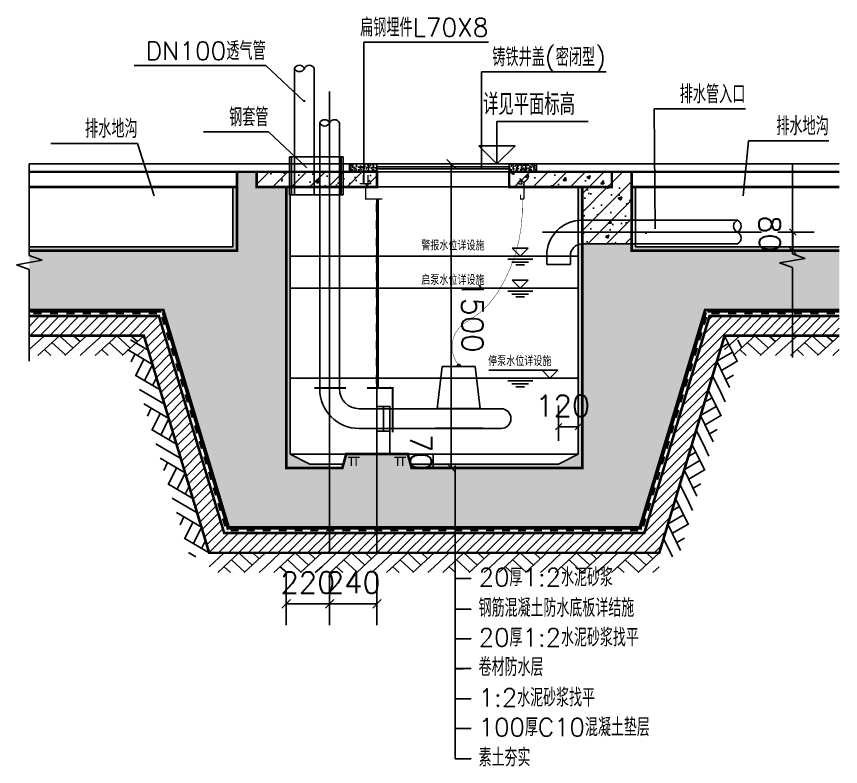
# Model space of a CAD drawing. Header units: inches. Extents: x 0 to 508000, y 0 to 738838.
# Drawn here: x 379234 to 392792, y 209937 to 222272 of the extents above; entities that cross this region are included whole.
import ezdxf
from ezdxf.enums import TextEntityAlignment as Align
from ezdxf.lldxf.tags import DXFTag

# ---------------------------------------------------------------- set-up
doc = ezdxf.new("R2010")
doc.units = ezdxf.units.IN
doc.header["$LTSCALE"] = 1000
doc.header["$MEASUREMENT"] = 0
doc.layers.get('0').update_dxf_attribs({"true_color": 0xffffff})
for name, color, linetype, true_color in [('DIM_ELEV', 3, 'Continuous', 0x00ff00), ('DIM_LEAD', 3, 'Continuous', 0x00ff00), ('DIM_SYMB', 3, 'Continuous', 0x00ff00), ('PUB_DIM', 3, 'Continuous', 0x00ff00), ('PUB_TEXT', 7, 'Continuous', 0xffffff), ('SPACE', 7, 'Continuous', 0xffffff), ('剪填充', 7, 'Continuous', 0x00cccc), ('加粗', 7, 'Continuous', 0xffdf7f)]:
    doc.layers.add(name, color=color, linetype=linetype, true_color=true_color)
doc.styles.add('TXTSTY_ANONYMOUS', font='txt.shx', dxfattribs={"height": 0.2, "bigfont": 'gbcbig.shx'})
tags = doc.linetypes.add('DASH', pattern=[0.35, 0.25, -0.1]).pattern_tags.tags
tags[6:7] = [DXFTag(74, 4), DXFTag(75, 0), DXFTag(340, '0'), DXFTag(46, 0.0), DXFTag(50, 0.0), DXFTag(44, 0.0), DXFTag(45, 0.0)]
tags[4:5] = [DXFTag(74, 4), DXFTag(75, 0), DXFTag(340, '0'), DXFTag(46, 0.0), DXFTag(50, 0.0), DXFTag(44, 0.0), DXFTag(45, 0.0)]
tags = doc.linetypes.add('DOTE', pattern=[2.4200000000000004, 2, -0.2, 0.02, -0.2]).pattern_tags.tags
tags[10:11] = [DXFTag(74, 4), DXFTag(75, 0), DXFTag(340, '0'), DXFTag(46, 0.0), DXFTag(50, 0.0), DXFTag(44, 0.0), DXFTag(45, 0.0)]
tags[8:9] = [DXFTag(74, 4), DXFTag(75, 0), DXFTag(340, '0'), DXFTag(46, 0.0), DXFTag(50, 0.0), DXFTag(44, 0.0), DXFTag(45, 0.0)]
tags[6:7] = [DXFTag(74, 4), DXFTag(75, 0), DXFTag(340, '0'), DXFTag(46, 0.0), DXFTag(50, 0.0), DXFTag(44, 0.0), DXFTag(45, 0.0)]
tags[4:5] = [DXFTag(74, 4), DXFTag(75, 0), DXFTag(340, '0'), DXFTag(46, 0.0), DXFTag(50, 0.0), DXFTag(44, 0.0), DXFTag(45, 0.0)]
pattern_1 = [(37.49999999999998, (2670490.27289283, 2043366.527149389), (-1.636199300700355, 50.04762086102036), [0, -39.48071688347096, 0, -44.15606493546093, 0, -42.20800324713178]), (7.499999999999998, (2670490.27289283, 2043366.527149389), (45.96845595239288, 73.30286171390588), [0, -21.2988077923988, 0, -35.58459350681265, 0, -13.63643181830411]), (327.5, (2670458.32468116, 2043366.527149389), (80.8872060386684, 0.1469891385008555), [0, -12.9870779221944, 0, -46.75348051989985, 0, -61.03926623431368]), (317.5, (2670458.32468116, 2043366.527149389), (78.08160091512408, 22.79688190441416), [0, -6.493538961097198, 0, -30.64950389637877, 0, -35.06511038992488])]
pattern_2 = [(49.99999999999999, (2670490.27289283, 2043366.527149389), (93.15113881923367, -8.149668668030234), [9.740308441645796, -107.1433928581038]), (355, (2670490.27289283, 2043366.527149389), (-18.01974381440422, 97.68777852823717), [7.792246753316639, -85.71471428648303]), (100.4514, (2670498.035487411, 2043365.848010967), (75.13146419040501, 89.53805055387625), [8.277988143054701, -91.05787243075896]), (46.1842, (2670490.27289283, 2043392.501305292), (138.603426602657, -21.49608336695768), [14.6104626624687, -160.7150892871556]), (96.63559999999998, (2670501.823177216, 2043390.709957669), (121.3853738793005, 126.5094469478614), [12.41698260419441, -136.5867868278474]), (351.1842, (2670490.27289283, 2043392.501305292), (121.385275123602, 126.5095417567618), [11.68837012997496, -128.5720714297246]), (21, (2670503.259970781, 2043386.007766316), (77.52078398169814, -52.28842906018221), [9.740308441645745, -107.1433928581033]), (326.0000000000001, (2670503.259970781, 2043386.007766316), (31.59955175330176, 94.17580140306255), [7.792246753316636, -85.714714286483]), (71.4514, (2670509.720033285, 2043381.650393078), (109.1203674937881, 41.88728693056215), [8.27798814305476, -91.05787243075947]), (37.49999999999998, (2670490.27289283, 2043366.527149389), (1.579209885282638, 43.23318419526834), [0, -84.67574805270743, 0, -87.01342207870245, 0, -86.03939123453786]), (7.499999999999998, (2670490.27289283, 2043366.527149389), (34.16504581716821, 51.22255635642297), [0, -49.61063766278259, 0, -82.72768636437829, 0, -32.79237175354084]), (327.5, (2670461.311709044, 2043366.527149389), (69.32793575186722, -2.929218767394903), [0, -32.467694805486, 0, -101.2992077931163, 0, -134.416256494712]), (317.5, (2670448.324631092, 2043366.527149389), (75.73884224395628, 13.00071205949702), [0, -42.20800324713178, 0, -67.27306363696697, 0, -95.4550227281288])]
pattern_3 = [(45, (2670490.27289283, 2043366.527149389), (-153.0541811096959, 153.0541811096959), []), (49.99999999999999, (2670490.27289283, 2043366.527149389), (621.0075921282245, -54.3311244535349), [64.93538961097198, -714.2892857206917]), (355, (2670490.27289283, 2043366.527149389), (-120.1316254293615, 651.2518568549145), [51.9483116887776, -571.4314285765536]), (100.4514, (2670542.023523805, 2043361.99955971), (500.8764279360333, 596.9203370258415), [55.1865876203648, -607.0524828717257]), (46.1842, (2670490.27289283, 2043539.688188384), (924.0228440177137, -143.3072224463845), [97.40308441645797, -1071.433928581038]), (96.63559999999998, (2670567.274788615, 2043527.745871494), (809.2358258620033, 843.3963129857424), [82.77988402796262, -910.5785788523178]), (351.1842, (2670490.27289283, 2043539.688188384), (809.23516749068, 843.3969450450784), [77.92246753316641, -857.1471428648306]), (21, (2670576.853412268, 2043496.397928665), (516.8052265446543, -348.5895270678814), [64.93538961097155, -714.2892857206883]), (326.0000000000001, (2670576.853412268, 2043496.397928665), (210.6636783553451, 627.838676020417), [51.94831168877759, -571.4314285765533]), (71.4514, (2670619.920495984, 2043467.348773906), (727.4691166252542, 279.248579537081), [55.18658762036507, -607.0524828717299]), (37.49999999999998, (2670490.27289283, 2043366.527149389), (10.52806590188425, 288.2212279684555), [0, -564.5049870180495, 0, -580.0894805246829, 0, -573.5959415635857]), (7.499999999999998, (2670490.27289283, 2043366.527149389), (227.7669721144547, 341.4837090428198), [0, -330.7375844185505, 0, -551.5179090958552, 0, -218.6158116902723]), (327.5, (2670297.198334333, 2043366.527149389), (462.1862383457814, -19.52812511596602), [0, -216.45129870324, 0, -675.3280519541088, 0, -896.1083766314136]), (317.5, (2670210.617814896, 2043366.527149389), (504.9256149597085, 86.67141372998016), [0, -281.3866883142119, 0, -448.4870909131131, 0, -636.3668181875254])]

# ---------------------------------------------------------------- blocks, each defined once
blk = doc.blocks.new('DAnoyomous19468')
at = {"layer": 'PUB_DIM', "color": 1, "lineweight": -3, "true_color": 0xff0000}
for p, q in [((2999632.704661552, 2021080.307204536), (2999491.283305315, 2021221.728560773)), ((3000085.568235991, 2021151.017882655), (2999211.993983434, 2021151.017882655)), ((2999561.993983434, 2021151.017882655), (2999561.993983434, 2016150.992882611)), ((2999632.704661552, 2016080.282204493), (2999491.283305315, 2016221.70356073)), ((3000085.568235991, 2016150.992882611), (2999211.993983434, 2016150.992882611))]:
    blk.add_line(p, q, dxfattribs=at)
at = {"layer": 'PUB_DIM', "color": 7, "true_color": 0xffffff, "style": 'TXTSTY_ANONYMOUS'}
blk.add_text('1500', height=350, rotation=270.0000006832453, dxfattribs=at).set_placement((2999911.993983434, 2018651.005382633), align=Align.MIDDLE_CENTER)
blk = doc.blocks.new('DAnoyomous19474')
at = {"layer": 'DIM_SYMB', "color": 1, "lineweight": -3, "true_color": 0xff0000}
for p, q in [((2992619.543488857, 2021151.017882655), (2992619.543488857, 2019643.474476466)), ((2992829.543488857, 2019567.474476466), (2992409.543488857, 2019493.474476466)), ((2992619.543488857, 2019643.474476466), (2992829.543488857, 2019567.474476466)), ((2992409.543488857, 2019493.474476466), (2992619.543488857, 2019417.474476466)), ((2992619.543488857, 2019417.474476466), (2992619.543488857, 2017909.931070278))]:
    blk.add_line(p, q, dxfattribs=at)
blk = doc.blocks.new('DAnoyomous19480')
at = {"layer": 'DIM_SYMB', "color": 1, "lineweight": -3, "true_color": 0xff0000}
for p, q in [((3005175.064856646, 2021151.017882655), (3005175.064856646, 2019672.76770247)), ((3005385.064856646, 2019596.76770247), (3004965.064856646, 2019522.76770247)), ((3005175.064856646, 2019672.76770247), (3005385.064856646, 2019596.76770247)), ((3004965.064856646, 2019522.76770247), (3005175.064856646, 2019446.76770247)), ((3005175.064856646, 2019446.76770247), (3005175.064856646, 2017968.517522285))]:
    blk.add_line(p, q, dxfattribs=at)
blk = doc.blocks.new('DAnoyomous19487')
at = {"layer": 'PUB_DIM', "color": 1, "lineweight": -3, "true_color": 0xff0000}
for p, q in [((2999254.874456588, 2016388.257209131), (2999274.855382386, 2016368.276283334)), ((2999264.864919487, 2016378.266746233), (2999264.864919487, 2016150.992882594)), ((2999501.835734484, 2016378.266746233), (2999614.864919487, 2016378.266746233)), ((2999254.874456588, 2016160.983345493), (2999274.855382386, 2016141.002419695)), ((2999501.835734484, 2016150.992882594), (2999614.864919487, 2016150.992882594))]:
    blk.add_line(p, q, dxfattribs=at)
at = {"layer": 'PUB_DIM', "color": 7, "true_color": 0xffffff, "style": 'TXTSTY_ANONYMOUS'}
blk.add_text('70', height=350, rotation=270.0000006832453, dxfattribs=at).set_placement((2999063.663971302, 2016408.906591961), align=Align.MIDDLE_CENTER)
blk = doc.blocks.new('DAnoyomous19498')
at = {"layer": 'PUB_DIM', "color": 1, "lineweight": -3, "true_color": 0xff0000}
for p, q in [((2996847.469838974, 2014404.88200588), (2996847.469838974, 2013565.309339082)), ((2997561.759124695, 2014404.88200588), (2997561.759124695, 2013565.309339082)), ((2998340.983800027, 2014404.88200588), (2998340.983800027, 2013565.309339082)), ((2996918.180517093, 2013986.020017201), (2996776.759160855, 2013844.598660963)), ((2996847.469838974, 2013915.309339082), (2997561.759124695, 2013915.309339082)), ((2997632.469802814, 2013986.020017201), (2997491.048446576, 2013844.598660963)), ((2997561.759124695, 2013915.309339082), (2998340.983800027, 2013915.309339082)), ((2998411.694478145, 2013986.020017201), (2998270.273121908, 2013844.598660963))]:
    blk.add_line(p, q, dxfattribs=at)
at = {"layer": 'PUB_DIM', "color": 7, "true_color": 0xffffff, "style": 'TXTSTY_ANONYMOUS'}
for s, p in [('220', (2997204.614481835, 2014265.309339082)), ('240', (2997951.371462361, 2014265.309339082))]:
    blk.add_text(s, height=350, dxfattribs=at).set_placement(p, align=Align.MIDDLE_CENTER)
blk = doc.blocks.new('DAnoyomous19506')
at = {"layer": 'PUB_DIM', "color": 1, "lineweight": -3, "true_color": 0xff0000}
for p, q in [((3001328.011722204, 2016595.928272197), (3001328.011722204, 2017178.994641015)), ((3001652.688670259, 2016595.928272197), (3001652.688670259, 2017178.994641015)), ((3001276.475449295, 2016777.458368106), (3001379.547995113, 2016880.530913925)), ((3001601.15239735, 2016777.458368106), (3001704.224943168, 2016880.530913925)), ((3001328.011722204, 2016828.994641015), (3001652.688670259, 2016828.994641015))]:
    blk.add_line(p, q, dxfattribs=at)
at = {"layer": 'PUB_DIM', "color": 7, "true_color": 0xffffff, "style": 'TXTSTY_ANONYMOUS'}
blk.add_text('120', height=350, dxfattribs=at).set_placement((3001397.730918285, 2017173.994641016), align=Align.MIDDLE_CENTER)
blk = doc.blocks.new('DAnoyomous19510')
at = {"layer": 'DIM_LEAD', "color": 0, "lineweight": -3}
for p in [(2994347.566200287, 2022770.430751393), (2997140.880165455, 2022178.069430182)]:
    blk.add_line(p, (2996509.325389025, 2022770.430751393), dxfattribs=at)
at = {"layer": 'DIM_LEAD', "color": 7, "true_color": 0xffffff, "style": 'TXTSTY_ANONYMOUS'}
blk.add_text('DN100透气管', height=300, dxfattribs=at).set_placement((2996509.325389025, 2022860.430751393), align=Align.RIGHT)
blk = doc.blocks.new('DAnoyomous19514')
at = {"layer": 'DIM_LEAD', "color": 0, "lineweight": -3}
for p in [(2995486.378453287, 2021679.197387288), (2997187.346433279, 2021086.836066077)]:
    blk.add_line(p, (2996555.791656849, 2021679.197387288), dxfattribs=at)
at = {"layer": 'DIM_LEAD', "color": 7, "true_color": 0xffffff, "style": 'TXTSTY_ANONYMOUS'}
blk.add_text('钢套管', height=300, dxfattribs=at).set_placement((2996555.791656849, 2021769.197387288), align=Align.RIGHT)
blk = doc.blocks.new('DAnoyomous19518')
at = {"layer": 'DIM_LEAD', "color": 0, "lineweight": -3}
for p in [(2992974.602826488, 2021489.098694632), (2994675.570806381, 2020628.250897715)]:
    blk.add_line(p, (2994401.929966805, 2021489.098694632), dxfattribs=at)
at = {"layer": 'DIM_LEAD', "color": 7, "true_color": 0xffffff, "style": 'TXTSTY_ANONYMOUS'}
blk.add_text('排水地沟', height=300, dxfattribs=at).set_placement((2994401.929966805, 2021579.098694632), align=Align.RIGHT)
blk = doc.blocks.new('DAnoyomous19522')
at = {"layer": 'DIM_LEAD', "color": 0, "lineweight": -3}
for p in [(3000174.771873712, 2023155.814976761), (2998124.023893473, 2020837.321313689)]:
    blk.add_line(p, (2998124.023893473, 2023155.814976761), dxfattribs=at)
at = {"layer": 'DIM_LEAD', "color": 7, "true_color": 0xffffff, "style": 'TXTSTY_ANONYMOUS'}
blk.add_text('扁钢埋件L70X8', height=300, dxfattribs=at).set_placement((3000174.771873712, 2023245.814976761), align=Align.RIGHT)
blk = doc.blocks.new('DAnoyomous19526')
at = {"layer": 'DIM_LEAD', "color": 0, "lineweight": -3}
for p in [(3002109.729739427, 2022667.228885481), (3000058.981759188, 2021069.003349731)]:
    blk.add_line(p, (3000058.981759188, 2022667.228885481), dxfattribs=at)
at = {"layer": 'DIM_LEAD', "color": 7, "true_color": 0xffffff, "style": 'TXTSTY_ANONYMOUS'}
blk.add_text('铸铁井盖(密闭型)', height=300, dxfattribs=at).set_placement((3002109.729739427, 2022757.228885481), align=Align.RIGHT)
blk = doc.blocks.new('DAnoyomous19530')
at = {"layer": 'DIM_LEAD', "color": 0, "lineweight": -3}
for p in [(3004402.018504771, 2022057.778529713), (3002915.155469057, 2020084.663857529)]:
    blk.add_line(p, (3002900.910704968, 2022057.778529713), dxfattribs=at)
at = {"layer": 'DIM_LEAD', "color": 7, "true_color": 0xffffff, "style": 'TXTSTY_ANONYMOUS'}
blk.add_text('排水管入口', height=300, dxfattribs=at).set_placement((3004402.018504771, 2022147.778529713), align=Align.RIGHT)
blk = doc.blocks.new('DAnoyomous19534')
at = {"layer": 'DIM_LEAD', "color": 0, "lineweight": -3}
for p in [(3004364.600366709, 2020625.525468538), (3005774.45184512, 2021532.753099749)]:
    blk.add_line(p, (3004455.640224573, 2021532.753099749), dxfattribs=at)
at = {"layer": 'DIM_LEAD', "color": 7, "true_color": 0xffffff, "style": 'TXTSTY_ANONYMOUS'}
blk.add_text('排水地沟', height=300, dxfattribs=at).set_placement((3005774.45184512, 2021622.753099749), align=Align.RIGHT)
blk = doc.blocks.new('DAnoyomous19541')
at = {"layer": 'PUB_DIM', "color": 0, "lineweight": -3}
for p, q in [((3004934.854898569, 2020030.974589298), (3005533.358515557, 2020030.974589298)), ((3005130.45776979, 2020083.875335065), (3005236.259261324, 2019978.073843531)), ((3005183.358515557, 2020030.974589298), (3005183.358515557, 2019722.439311127)), ((3004934.854898569, 2019722.439311127), (3005533.358515557, 2019722.439311127)), ((3005130.45776979, 2019775.340056894), (3005236.259261324, 2019669.53856536))]:
    blk.add_line(p, q, dxfattribs=at)
at = {"layer": 'PUB_DIM', "color": 7, "true_color": 0xffffff, "style": 'TXTSTY_ANONYMOUS'}
blk.add_text('80', height=350, rotation=270.0000006832453, dxfattribs=at).set_placement((3004805.515320179, 2020005.340131352), align=Align.MIDDLE_CENTER)
blk = doc.blocks.new('DAnoyomous19558')
at = {"layer": 'PUB_TEXT', "color": 1, "true_color": 0xff0000, "style": 'TXTSTY_ANONYMOUS'}
blk.add_text('详见平面标高', height=350, dxfattribs=at).set_placement((3000086.271727932, 2022306.017882655), align=Align.TOP_LEFT)
blk = doc.blocks.new('$LinePat$素土夯实')
at = {"color": 0, "lineweight": -3}
for p, q in [((0, -210.0000000002183), (210.0000000002183, 0)), ((120.0000000004366, -300), (420.0000000004366, 0)), ((420.0000000004366, 0), (607.5000000004366, -187.5)), ((495.0000000004366, -300), (795.0000000008258, 0)), ((615.0000000006003, 0), (705.0000000005821, -89.9999999999818)), ((314.9999999997817, -105.0000000001091), (502.4999999997817, -292.5000000001091)), ((210.0000000002183, -209.9999999999454), (300, -300)), ((705.0000000010441, -300), (795.0000000008258, -210.0000000002183))]:
    blk.add_line(p, q, dxfattribs=at)
blk = doc.blocks.new('$LinePat$防水层2')
blk.add_hatch(color=0).paths.add_polyline_path([(150, 0), (150, -100), (450, -100), (450, 0)], flags=0)
at = {"color": 0, "lineweight": -3}
blk.add_line((0, 0), (600, 0), dxfattribs=at)
at = {"color": 0, "lineweight": 100, "const_width": 1}
blk.add_lwpolyline([(150, 0), (150, -100), (450, -100), (450, 0)], close=True, dxfattribs=at)
blk = doc.blocks.new('nhjhgj')
at = {"layer": '剪填充'}
h = blk.add_hatch(dxfattribs=at)
h.set_pattern_fill('混凝土', color=256, scale=329.87234, angle=317.5, style=0)
h.set_pattern_definition(pattern_2)
h.paths.add_polyline_path([(2998340.983800051, 2021021.147103379), (2998340.983800051, 2021151.017882655), (2997890.569656488, 2021151.017882655), (2997890.569656488, 2021021.147103379)], flags=0)
h = blk.add_hatch(dxfattribs=at)
h.set_pattern_fill('混凝土', color=256, scale=329.87234, angle=317.5, style=0)
h.set_pattern_definition(pattern_2)
h.paths.add_polyline_path([(3000965.890334246, 2021021.147103379), (3000965.890334246, 2021151.017882655), (3000515.476190683, 2021151.017882655), (3000515.476190683, 2021021.147103379)], flags=0)
h = blk.add_hatch(dxfattribs=at)
h.set_pattern_fill('钢筋混凝土', color=256, scale=2199.1447, angle=317.5, style=0)
h.set_pattern_definition(pattern_3)
h.paths.add_polyline_path([(2996847.469838974, 2020772.922504017), (2996360.254121658, 2020772.922504017), (2996360.254121658, 2021021.147103379), (2996035.777468798, 2021021.147103379), (2996035.777468798, 2019722.439311216), (2992619.543488857, 2019722.439311216), (2992619.543488857, 2018748.408467004), (2994826.167917606, 2018748.408467004), (2995901.256870625, 2015176.962038348), (2997561.759124634, 2015176.962038348), (2997561.759124634, 2016150.992882559), (2996847.469838974, 2016150.992882559)], flags=0)
h.paths.add_polyline_path([(2998340.983800051, 2016378.266746233), (2997834.017045376, 2016378.266746233), (2997771.30352318, 2016150.992882559), (2997561.759124634, 2016150.992882559), (2997561.759124634, 2015176.962038348), (2998340.983800051, 2015176.962038348)], flags=0)
h.paths.add_polyline_path([(3003738.9259814, 2018748.408467004), (3005945.55040991, 2018748.408467004), (3005945.55040991, 2019722.439311216), (3002529.31642997, 2019722.439311216), (3002529.31642997, 2019836.168420503), (3001717.624059794, 2019836.168420503), (3001717.624059794, 2016150.992882559), (2998910.664076922, 2016150.992882559), (2998847.950554726, 2016378.266746233), (2998340.983800051, 2016378.266746233), (2998340.983800051, 2015176.962038348), (3002663.837028143, 2015176.962038348)], flags=0)
h = blk.add_hatch(dxfattribs=at)
h.set_pattern_fill('钢筋混凝土', color=256, scale=2199.1447, angle=317.5, style=0)
h.set_pattern_definition(pattern_3)
h.paths.add_polyline_path([(2996360.254121658, 2021021.147103379), (2996360.254121658, 2020772.922504017), (2998340.983800051, 2020772.922504017), (2998340.983800051, 2021021.147103379)], flags=0)
h = blk.add_hatch(dxfattribs=at)
h.set_pattern_fill('钢筋混凝土', color=256, scale=2199.1447, angle=317.5, style=0)
h.set_pattern_definition(pattern_3)
h.paths.add_polyline_path([(3000515.476190683, 2021021.147103379), (3000515.476190683, 2020772.922504017), (3002204.839777109, 2020772.922504017), (3002204.839777109, 2021021.147103379)], flags=0)
h = blk.add_hatch(dxfattribs=at)
h.set_pattern_fill('钢筋混凝土', color=256, scale=2199.1447, angle=317.5, style=0)
h.set_pattern_definition(pattern_3)
h.paths.add_polyline_path([(3002529.31642997, 2019836.168420503), (3002529.31642997, 2020225.780758212), (3001717.624059794, 2020225.780758212), (3001717.624059794, 2019836.168420503)], flags=0)
h.paths.add_polyline_path([(3002529.31642997, 2020225.780758212), (3002529.31642997, 2021021.147103379), (3002204.839777109, 2021021.147103379), (3002204.839777109, 2020772.922504017), (3001717.624059794, 2020772.922504017), (3001717.624059794, 2020225.780758212)], flags=0)
h = blk.add_hatch(dxfattribs=at)
h.set_pattern_fill('砂灰土', color=256, scale=329.87234, angle=317.5, style=0)
h.set_pattern_definition(pattern_1)
h.paths.add_polyline_path([(2992619.543488857, 2019787.374700735), (2992619.543488857, 2019722.439311216), (2996035.777468798, 2019722.439311216), (2996035.777468798, 2020772.922504017), (2995970.842079279, 2020772.922504017), (2995970.842079279, 2019787.374700735)], flags=0)
h = blk.add_hatch(dxfattribs=at)
h.set_pattern_fill('砂灰土', color=256, scale=329.87234, angle=317.5, style=0)
h.set_pattern_definition(pattern_1)
h.paths.add_polyline_path([(2996912.405228731, 2020643.425988863), (2996902.456784603, 2020643.425988863), (2996902.456784603, 2020772.922504017), (2996847.469838974, 2020772.922504017), (2996847.469838974, 2016150.992882559), (2997561.759124634, 2016150.992882559), (2997561.759124634, 2016215.928272197), (2997237.082176802, 2016215.928272197), (2996912.405228731, 2016378.266746233)], flags=0)
h = blk.add_hatch(dxfattribs=at)
h.set_pattern_fill('砂灰土', color=256, scale=329.87234, angle=317.5, style=0)
h.set_pattern_definition(pattern_1)
edge = h.paths.add_edge_path(flags=0)
edge.add_arc((3001717.624059973, 2019641.36225192), 194.8061685827561, 90.00000005286611, 109.4712206878072)
edge.add_line((3001652.688670275, 2019825.027268956), (3001652.688670275, 2016378.266746233))
edge.add_line((3001652.688670275, 2016378.266746233), (3001328.011722204, 2016215.928272197))
edge.add_line((3001328.011722204, 2016215.928272197), (2998892.745927689, 2016215.928272197))
edge.add_line((2998892.745927689, 2016215.928272197), (2998910.664076922, 2016150.992882559))
edge.add_line((2998910.664076922, 2016150.992882559), (3001717.624059794, 2016150.992882559))
edge.add_line((3001717.624059794, 2016150.992882559), (3001717.624059794, 2019836.168420503))
edge = h.paths.add_edge_path(flags=0)
edge.add_line((3001717.624059794, 2020772.922504017), (3001652.688670275, 2020772.922504017))
edge.add_line((3001652.688670275, 2020772.922504017), (3001652.688670275, 2020222.162032912))
edge.add_arc((3001717.624060405, 2019641.362252555), 584.4185056569861, 90.00000005998811, 96.37937026893229, ccw=False)
edge.add_line((3001717.624059794, 2020225.780758212), (3001717.624059794, 2020772.922504017))
h = blk.add_hatch(dxfattribs=at)
h.set_pattern_fill('砂灰土', color=256, scale=329.87234, angle=317.5, style=0)
h.set_pattern_definition(pattern_1)
h.paths.add_polyline_path([(3002594.251819489, 2020772.922504017), (3002529.31642997, 2020772.922504017), (3002529.31642997, 2020225.780758212), (3002594.251819489, 2020225.780758212)], flags=0)
h.paths.add_polyline_path([(3002594.251819489, 2019836.168420503), (3002529.31642997, 2019836.168420503), (3002529.31642997, 2019722.439311216), (3005945.55040991, 2019722.439311216), (3005945.55040991, 2019787.374700735), (3002594.251819489, 2019787.374700735)], flags=0)
h = blk.add_hatch(dxfattribs=at)
h.set_pattern_fill('普通砖', color=256, scale=2199.1447, angle=45, style=0)
h.set_pattern_definition([(45, (2670490.27289283, 2043449.211545537), (-81.42482435035822, 81.42482435035822), [])])
h.paths.add_polyline_path([(2994504.781640169, 2018326.328434536), (2995579.870593426, 2014754.88200588), (2997561.759124634, 2014754.88200588), (2997561.759124634, 2015079.55895395), (2995827.090806601, 2015079.55895395), (2994752.001853582, 2018651.005382607), (2992619.543488857, 2018651.005382607), (2992619.543488857, 2018326.328434536)], flags=0)
h.paths.add_polyline_path([(2997561.759124634, 2015079.55895395), (2997561.759124634, 2014754.88200588), (2998340.983800051, 2014754.88200588), (2998340.983800051, 2015079.55895395)], flags=0)
h.paths.add_polyline_path([(3002985.22330558, 2014754.88200588), (3004060.312258598, 2018326.328434536), (3005945.55040991, 2018326.328434536), (3005945.55040991, 2018651.005382607), (3003813.092045424, 2018651.005382607), (3002738.003092167, 2015079.55895395), (2998340.983800051, 2015079.55895395), (2998340.983800051, 2014754.88200588)], flags=0)
at = {"layer": 'DIM_ELEV', "color": 1, "lineweight": -3, "true_color": 0xff0000}
for p, q in [((3000314.144068358, 2021151.017882655), (3000314.144068358, 2021851.017882655)), ((3000314.144068358, 2021851.017882655), (3001814.144068358, 2021851.017882655)), ((3000314.144068358, 2021151.017882655), (3000014.144068358, 2021451.017882655)), ((3000014.144068358, 2021451.017882655), (3000614.144068358, 2021451.017882655)), ((3000314.144068358, 2021151.017882655), (3000614.144068358, 2021451.017882655))]:
    blk.add_line(p, q, dxfattribs=at)
at = {"layer": 'DIM_ELEV', "lineweight": -3}
for p, q in [((3000696.977909205, 2019635.636671016), (3000567.107129929, 2019765.507450292)), ((3000567.107129929, 2019765.507450292), (3000826.84868848, 2019765.507450292)), ((3000696.977909205, 2019635.636671016), (3000826.84868848, 2019765.507450292)), ((3000696.977909205, 2019108.484538863), (3000567.107129929, 2019238.355318019)), ((3000567.107129929, 2019238.355318019), (3000826.84868848, 2019238.355318019)), ((3000696.977909205, 2019108.484538863), (3000826.84868848, 2019238.355318019)), ((3000179.073141214, 2017760.261220882), (3001316.316933271, 2017760.261220882)), ((3001186.446153996, 2017630.390441725), (3001056.575374958, 2017760.261220882)), ((3001186.446153996, 2017630.390441725), (3001316.316933271, 2017760.261220882))]:
    blk.add_line(p, q, dxfattribs=at)
at = {"layer": 'DIM_LEAD', "lineweight": -3}
blk.add_line((2999628.528567669, 2011368.304342458), (2999628.528567669, 2016189.799643824), dxfattribs=at)
at = {"layer": 'PUB_DIM', "lineweight": -3}
for p, q in [((2999628.528567669, 2014331.466997216), (2999888.817190048, 2014331.466997216)), ((2999628.528567669, 2013828.787669966), (2999888.817190048, 2013828.787669966)), ((2999628.528567669, 2013341.982246349), (2999888.817190048, 2013341.982246349)), ((2999628.528567669, 2012855.177045295), (2999888.817190048, 2012855.177045295)), ((2999628.528567669, 2012849.885669897), (2999758.672878859, 2012849.885669897)), ((2999628.528567669, 2012352.497717927), (2999888.817190048, 2012352.497717927)), ((2999628.528567669, 2011865.692294428), (2999888.817190048, 2011865.692294428)), ((2999628.528567669, 2011368.304342458), (2999888.817190048, 2011368.304342458))]:
    blk.add_line(p, q, dxfattribs=at)
at = {"layer": 'PUB_DIM', "lineweight": -3, "const_width": 17.31610298156738}
for points in [[(2997152.995741961, 2022179.840454886, 1), (2997139.109140751, 2022190.185006926, 1)], [(2998120.182960865, 2020820.903809378, 1), (2998127.86482608, 2020836.422714064, 1)], [(3002761.404363749, 2020006.86735029, 1), (3002770.56217992, 2020021.563671539, 1)], [(2998347.000899193, 2018885.887441943, 1), (2998334.966701147, 2018898.338366816, 1)], [(2998565.648338196, 2017464.328184674, 1), (2998553.61414015, 2017476.779109547, 1)]]:
    blk.add_lwpolyline(points, format="xyb", close=True, dxfattribs=at)
at = {"layer": '剪填充', "lineweight": -3}
for p, q in [((2996983.18533313, 2022721.552767584), (2996983.18533313, 2020643.425988863)), ((2997307.8622812, 2022721.552767584), (2997307.8622812, 2020643.425988863)), ((2997399.420650837, 2021825.779569099), (2997399.420650837, 2017449.700674841)), ((2997724.097598669, 2021825.779569099), (2997724.097598669, 2017449.700674841)), ((2996902.456784603, 2021269.26428921), (2997784.863508579, 2021269.26428921)), ((2992619.543488857, 2021151.017882655), (2998340.983800051, 2021151.017882655)), ((2997890.569656488, 2021151.017882655), (2997890.569656488, 2021021.147103379)), ((2998340.983800051, 2021151.017882655), (3000515.476190683, 2021151.017882655)), ((2998340.983800051, 2021151.017882655), (2998340.983800051, 2020772.922504017)), ((2998340.983800051, 2021105.090053985), (3000515.476190683, 2021105.090053985)), ((2998340.983800051, 2021069.003349731), (3000515.476190683, 2021069.003349731)), ((3000515.476190683, 2021151.017882655), (3005945.55040991, 2021151.017882655)), ((3000515.476190683, 2021151.017882655), (3000515.476190683, 2020772.922504017)), ((3000965.890334246, 2021151.017882655), (3000965.890334246, 2021021.147103379)), ((2992619.543488857, 2021021.147103379), (3005945.55040991, 2021021.147103379)), ((2996035.777468798, 2021021.147103379), (2996035.777468798, 2019722.439311216)), ((2996360.254121658, 2021021.147103379), (2996360.254121658, 2020772.922504017)), ((3002204.839777109, 2021021.147103379), (3002204.839777109, 2020772.922504017)), ((3002529.31642997, 2021021.147103379), (3002529.31642997, 2019722.439311216)), ((2992619.543488857, 2020772.922504017), (2996035.777468798, 2020772.922504017)), ((2995970.842079279, 2020772.922504017), (2995970.842079279, 2019787.374700735)), ((2996360.254121658, 2020772.922504017), (3002204.839777109, 2020772.922504017)), ((2996847.469838974, 2020772.922504017), (2996847.469838974, 2016150.992882559)), ((3001652.688670275, 2020772.922504017), (3001652.688670275, 2016378.266746233)), ((3001717.624059794, 2020772.922504017), (3001717.624059794, 2016150.992882559)), ((3005945.55040991, 2020772.922504017), (3002529.31642997, 2020772.922504017)), ((3002594.251819489, 2020772.922504017), (3002594.251819489, 2019787.374700735)), ((2997784.863508579, 2020643.425988863), (2996902.456784603, 2020643.425988863)), ((2996912.405228731, 2020643.425988863), (2996912.405228731, 2016378.266746233)), ((3002529.31642997, 2020225.780758212), (3004270.464680311, 2020225.780758212)), ((3002529.31642997, 2019836.168420503), (3004270.464680311, 2019836.168420503)), ((2995970.842079279, 2019787.374700735), (2992619.543488857, 2019787.374700735)), ((2992619.543488857, 2019722.439311216), (2996035.777468798, 2019722.439311216)), ((3002529.31642997, 2019722.439311216), (3005945.55040991, 2019722.439311216)), ((3002594.251819489, 2019787.374700735), (3005945.55040991, 2019787.374700735)), ((2996912.405228731, 2019635.636671016), (3001652.688670275, 2019635.636671016)), ((3000491.550108788, 2019586.461381028), (3000696.977909205, 2019586.461381028)), ((3000902.40570986, 2019586.461381028), (3000696.977909205, 2019586.461381028)), ((3001133.20555341, 2019641.362251709), (3001133.20555341, 2019494.675100157)), ((3001522.817890999, 2019641.362251709), (3001522.817890999, 2019494.675100157)), ((3000559.750492212, 2019538.128288457), (3000696.977909205, 2019538.128288457)), ((3000625.082367298, 2019491.828085969), (3000696.977909205, 2019491.828085969)), ((3000834.205326197, 2019538.128288457), (3000696.977909205, 2019538.128288457)), ((3000768.873451349, 2019491.828085969), (3000696.977909205, 2019491.828085969)), ((3001522.817890999, 2019494.675100157), (3001133.20555341, 2019494.675100157)), ((2996912.405228731, 2019108.484538863), (3001652.688670275, 2019108.484538863)), ((3000491.550108788, 2019059.309248874), (3000696.977909205, 2019059.309248874)), ((3000559.750492212, 2019010.976156185), (3000696.977909205, 2019010.976156185)), ((3000902.40570986, 2019059.309248874), (3000696.977909205, 2019059.309248874)), ((3000834.205326197, 2019010.976156185), (3000696.977909205, 2019010.976156185)), ((3000625.082367298, 2018964.675953696), (3000696.977909205, 2018964.675953696)), ((3000768.873451349, 2018964.675953696), (3000696.977909205, 2018964.675953696)), ((2992619.543488857, 2018748.408467004), (2994826.167917606, 2018748.408467004)), ((2995901.256870625, 2015176.962038348), (2994826.167917606, 2018748.408467004)), ((3002663.837028143, 2015176.962038348), (3003738.9259814, 2018748.408467004)), ((3003738.9259814, 2018748.408467004), (3005945.55040991, 2018748.408467004)), ((2992619.543488857, 2018651.005382607), (2994752.001853582, 2018651.005382607)), ((2995827.090806601, 2015079.55895395), (2994752.001853582, 2018651.005382607)), ((3002738.003092167, 2015079.55895395), (3003813.092045424, 2018651.005382607)), ((3003813.092045424, 2018651.005382607), (3005945.55040991, 2018651.005382607)), ((2992619.543488857, 2018326.328434536), (2994504.781640169, 2018326.328434536)), ((2995579.870593426, 2014754.88200588), (2994504.781640169, 2018326.328434536)), ((3002985.22330558, 2014754.88200588), (3004060.312258598, 2018326.328434536)), ((3004060.312258598, 2018326.328434536), (3005945.55040991, 2018326.328434536)), ((2999330.444228766, 2017125.023726771), (2999413.942091105, 2017820.84320719)), ((2999413.942091105, 2017820.84320719), (2999957.29213011, 2017820.84320719)), ((3000040.789992449, 2017125.023726771), (2999957.29213011, 2017820.84320719)), ((2996912.405228731, 2017630.390441725), (3001652.688670275, 2017630.390441725)), ((3000491.550108788, 2017581.215151737), (3000696.977909205, 2017581.215151737)), ((3000559.750492212, 2017532.882059047), (3000696.977909205, 2017532.882059047)), ((3000902.40570986, 2017581.215151737), (3000696.977909205, 2017581.215151737)), ((3000834.205326197, 2017532.882059047), (3000696.977909205, 2017532.882059047)), ((3000625.082367298, 2017486.581856558), (3000696.977909205, 2017486.581856558)), ((3000768.873451349, 2017486.581856558), (3000696.977909205, 2017486.581856558)), ((2998048.77454674, 2017125.023726771), (3000382.486549017, 2017125.023726771)), ((2998447.917999146, 2016755.142173359), (2998447.917999146, 2017163.854253361)), ((2998048.77454674, 2016800.3467787), (3000382.486549017, 2016800.3467787)), ((2998554.852198479, 2016755.142173359), (2998554.852198479, 2016378.266746233)), ((2997834.017045376, 2016378.266746233), (2996912.405228731, 2016378.266746233)), ((2997237.082176802, 2016215.928272197), (2996912.405228731, 2016378.266746233)), ((2997771.30352318, 2016150.992882559), (2997834.017045376, 2016378.266746233)), ((2997834.017045376, 2016378.266746233), (2998847.950554726, 2016378.266746233)), ((2998847.950554726, 2016378.266746233), (3001652.688670275, 2016378.266746233)), ((2998910.664076922, 2016150.992882559), (2998847.950554726, 2016378.266746233)), ((3001328.011722204, 2016215.928272197), (3001652.688670275, 2016378.266746233)), ((2997237.082176802, 2016215.928272197), (2997789.221672413, 2016215.928272197)), ((2998892.745927689, 2016215.928272197), (3001328.011722204, 2016215.928272197)), ((2996847.469838974, 2016150.992882559), (2997771.30352318, 2016150.992882559)), ((2998910.664076922, 2016150.992882559), (3001717.624059794, 2016150.992882559)), ((2995827.090806601, 2015079.55895395), (3002738.003092167, 2015079.55895395)), ((2995901.256870625, 2015176.962038348), (3002663.837028143, 2015176.962038348)), ((2995579.870593426, 2014754.88200588), (3002985.22330558, 2014754.88200588))]:
    blk.add_line(p, q, dxfattribs=at)
at = {"layer": '剪填充', "linetype": 'DOTE', "lineweight": -3, "ltscale": 0.05000000074505806}
for p, q in [((2997561.759124634, 2022343.568320582), (2997561.759124634, 2014754.88200588)), ((2998340.983800051, 2020577.39674885), (2998340.983800051, 2014754.88200588)), ((3001065.564828035, 2020030.974589298), (3004667.560831425, 2020030.974589298))]:
    blk.add_line(p, q, dxfattribs=at)
at = {"layer": '剪填充', "linetype": 'DASH', "lineweight": -3, "ltscale": 0.1000000014901161}
for p, q in [((2996902.456784603, 2020643.425988863), (2996902.456784603, 2021269.26428921)), ((2996934.924479363, 2020643.425988863), (2996934.924479363, 2021269.26428921)), ((2997752.39581382, 2021269.26428921), (2997752.39581382, 2020643.425988863)), ((2997784.863508579, 2021269.26428921), (2997784.863508579, 2020643.425988863)), ((3001717.624059794, 2020225.780758212), (3002529.31642997, 2020225.780758212)), ((3001717.624059794, 2019836.168420503), (3002529.31642997, 2019836.168420503))]:
    blk.add_line(p, q, dxfattribs=at)
at = {"layer": '剪填充', "lineweight": -3}
for points in [[(2996983.185339806, 2022721.552782128, -0.2956704997091524), (2997064.354573366, 2022774.149541566, -0.2956704997116441), (2997145.523807165, 2022721.552782128)], [(2996983.185339806, 2022721.552782128, 0.6479888625492733), (2997145.523807165, 2022721.552782128, -0.2956704997156845), (2997226.693040964, 2022774.149541566, -0.2956704997116441), (2997307.862274763, 2022721.552782128)], [(2997399.420657274, 2021825.779583642, -0.2956704997116441), (2997480.589891073, 2021878.376343081, -0.2956704997091524), (2997561.759124634, 2021825.779583642)], [(2997399.420657274, 2021825.779583642, 0.6479888625492733), (2997561.759124634, 2021825.779583642, -0.2956704997156845), (2997642.928358433, 2021878.376343081, -0.2956704997116441), (2997724.097592232, 2021825.779583642)], [(3004270.464680311, 2020225.780758212, 0.6479888625468516), (3004270.464680311, 2020030.974589298, -0.2956704997092794), (3004333.580794212, 2019933.5715049, -0.2956704997092794), (3004270.464680311, 2019836.168420503)], [(3004270.464680311, 2020225.780758212, -0.2956704997160134), (3004333.580794212, 2020128.377673814, -0.2956704997103177), (3004270.464680311, 2020030.974589298)]]:
    blk.add_lwpolyline(points, format="xyb", dxfattribs=at)
for points in [[(2996360.254121658, 2021021.147103379), (2998340.983800051, 2021021.147103379), (2998340.983800051, 2020772.922504017), (2996360.254121658, 2020772.922504017)], [(3000515.476190683, 2021021.147103379), (3002204.839777109, 2021021.147103379), (3002204.839777109, 2020772.922504017), (3000515.476190683, 2020772.922504017)], [(2998340.983800051, 2017163.854253361), (2998554.852198479, 2017163.854253361), (2998554.852198479, 2016755.142173359), (2998340.983800051, 2016755.142173359)]]:
    blk.add_lwpolyline(points, close=True, dxfattribs=at)
for points, const_width in [([(2998113.865832207, 2020828.663261721), (2998113.865832207, 2020968.952688167)], 21.6451301574707), ([(2998193.992046949, 2020828.663261721), (2998193.992046949, 2020968.952688167)], 21.6451301574707), ([(3000759.006075737, 2020844.169534752), (3000686.61388385, 2020916.433939168)], 21.6451301574707), ([(3000759.006075737, 2020844.169534752), (3000831.398267862, 2020916.433939168)], 21.6451301574707), ([(2998057.872326967, 2020828.663261721), (2998249.985552189, 2020828.663261721)], 21.6451301574707), ([(2998152.641804573, 2020772.922504017), (2998152.641804573, 2020574.475195239), (2998427.717690107, 2020574.475195239)], 21.6451301574707), ([(3000759.006075737, 2020844.169534752), (3000759.006075737, 2020573.458750198)], 21.6451301574707), ([(3000759.006075737, 2020573.458750198), (3000701.925942537, 2020573.458750198), (3000701.925942537, 2020644.868372867)], 21.6451301574707), ([(2997308.600805399, 2017467.905888388), (2997831.303259966, 2017467.905888388)], 32.46769332885742), ([(2998178.143104908, 2017467.905888388), (2998599.144086716, 2017467.905888388), (2998599.144086716, 2016738.503935525)], 32.46769332885742), ([(2999330.444228766, 2017125.023726771), (3000040.789992449, 2017125.023726771)], 32.46769332885742), ([(2999291.483216879, 2016800.3467787), (3000079.751004335, 2016800.3467787)], 32.46769332885742), ([(2997862.185595867, 2016325.917747686), (2998054.29882085, 2016325.917747686)], 21.6451301574707), ([(2997918.179101107, 2016325.917747686), (2997918.179101107, 2016185.62832124)], 21.6451301574707), ([(2997998.305315611, 2016325.917747686), (2997998.305315611, 2016185.62832124)], 21.6451301574707), ([(2998819.782004234, 2016325.917747686), (2998627.668779251, 2016325.917747686)], 21.6451301574707), ([(2998683.662284491, 2016325.917747686), (2998683.662284491, 2016185.62832124)], 21.6451301574707), ([(2998763.788498995, 2016325.917747686), (2998763.788498995, 2016185.62832124)], 21.6451301574707)]:
    blk.add_lwpolyline(points, dxfattribs=dict(at, const_width=const_width))
at = {"layer": '剪填充', "lineweight": -3, "const_width": 6.493538856506348}
blk.add_lwpolyline([(3000730.466009018, 2020573.458750198, -0.1567055009531706), (3000324.356120703, 2019035.861474464, -0.1229801921341372), (2999816.925161717, 2018556.501621554, 0.4671873660445032), (2999684.098964092, 2017844.60430486)], format="xyb", dxfattribs=at)
at = {"layer": '剪填充', "lineweight": -3}
for centre, radius, start, end in [((3001717.624059794, 2019641.362251709), 584.4185064987479, 90, 180), ((3001717.624059794, 2019641.362251709), 194.806168832916, 89.99999999999999, 180), ((2999685.617110607, 2017820.84320719), 31.68914486202262, 0, 180), ((2998048.77454674, 2017449.700674841), 649.3538961097199, 180, 270), ((2998048.77454674, 2017449.700674841), 324.67694805486, 180, 270), ((3000382.486549017, 2016962.685252736), 162.33847402743, 270, 90)]:
    blk.add_arc(centre, radius, start, end, dxfattribs=at)
at = {"layer": '加粗', "lineweight": -3, "const_width": 43.29026031494141}
for points in [[(2996035.777468798, 2021021.147103379), (2992619.543488857, 2021021.147103379)], [(2992619.543488857, 2019722.439311216), (2996035.777468798, 2019722.439311216), (2996035.777468798, 2021021.147103379), (2996360.254121658, 2021021.147103379), (2996360.254121658, 2020772.922504017), (2996847.469838974, 2020772.922504017), (2996847.469838974, 2016150.992882559), (2997771.30352318, 2016150.992882559), (2997834.017045376, 2016378.266746233), (2998847.950554726, 2016378.266746233), (2998910.664076922, 2016150.992882559), (3001717.624059794, 2016150.992882559), (3001717.624059794, 2020772.922504017), (3002204.839777109, 2020772.922504017), (3002204.839777109, 2021021.147103379), (3002529.31642997, 2021021.147103379), (3002529.31642997, 2019722.439311216), (3005945.55040991, 2019722.439311216)], [(2996360.254121658, 2021021.147103379), (2998340.983800051, 2021021.147103379), (2998340.983800051, 2020772.922504017), (2996847.469838974, 2020772.922504017)], [(3001717.624059794, 2020772.922504017), (3000515.476190683, 2020772.922504017), (3000515.476190683, 2021021.147103379), (3002208.043394205, 2021021.147103379)], [(3002529.31642997, 2021021.147103379), (3005945.55040991, 2021021.147103379)], [(2992619.543488857, 2020772.922504017), (2996035.777468798, 2020772.922504017)], [(3002529.31642997, 2020772.922504017), (3005945.55040991, 2020772.922504017)], [(3005945.55040991, 2018748.408467004), (3003738.9259814, 2018748.408467004), (3002663.837028143, 2015176.962038348), (2995901.256870625, 2015176.962038348), (2994826.167917606, 2018748.408467004), (2992619.543488857, 2018748.408467004)], [(2992619.543488857, 2018651.005382607), (2994752.001853582, 2018651.005382607), (2995827.090806601, 2015079.55895395), (3002738.003092167, 2015079.55895395), (3003813.092045424, 2018651.005382607), (3005945.55040991, 2018651.005382607)], [(3005945.55040991, 2018326.328434536), (3004060.312258598, 2018326.328434536), (3002985.22330558, 2014754.88200588), (2995579.870593426, 2014754.88200588), (2994504.781640169, 2018326.328434536), (2992619.543488857, 2018326.328434536)]]:
    blk.add_lwpolyline(points, dxfattribs=at)
at = {"layer": 'DIM_LEAD', "color": 0}
for name in ['DAnoyomous19522', 'DAnoyomous19510', 'DAnoyomous19526', 'DAnoyomous19530', 'DAnoyomous19514', 'DAnoyomous19518', 'DAnoyomous19534']:
    blk.add_blockref(name, (0, 0), dxfattribs=at)
at = {"layer": 'DIM_SYMB', "color": 1, "true_color": 0xff0000}
for name in ['DAnoyomous19474', 'DAnoyomous19480']:
    blk.add_blockref(name, (0, 0), dxfattribs=at)
at = {"layer": 'PUB_DIM', "color": 1, "true_color": 0xff0000}
for name in ['DAnoyomous19468', 'DAnoyomous19506', 'DAnoyomous19487', 'DAnoyomous19498']:
    blk.add_blockref(name, (0, 0), dxfattribs=at)
at = {"layer": 'PUB_DIM', "color": 0}
blk.add_blockref('DAnoyomous19541', (0, 0), dxfattribs=at)
at = {"layer": 'PUB_TEXT', "color": 1, "true_color": 0xff0000}
blk.add_blockref('DAnoyomous19558', (0, 0), dxfattribs=at)
at = {"layer": '剪填充'}
for name, p, xscale, yscale, rotation in [('$LinePat$防水层2', (2998362.62892997, 2020574.475195239), 0.4706922769546509, 0.4329025745391846, 270), ('$LinePat$防水层2', (2998362.62892997, 2020292.059803793), 0.4706922769546509, 0.4329025745391846, 270), ('$LinePat$防水层2', (2998362.62892997, 2020009.644412229), 0.4706922769546509, 0.4329025745391846, 270), ('$LinePat$防水层2', (2998362.62892997, 2019727.229020665), 0.4706922769546509, 0.4329025745391846, 270), ('$LinePat$防水层2', (2998362.62892997, 2019444.8136291), 0.4706922769546509, 0.4329025745391846, 270), ('$LinePat$防水层2', (2998362.62892997, 2019162.398237655), 0.4706922769546509, 0.4329025745391846, 270), ('$LinePat$防水层2', (2998362.62892997, 2018879.982846091), 0.4706922769546509, 0.4329025745391846, 270), ('$LinePat$防水层2', (2994810.673376438, 2018705.594770858), 0.4440793962920085, 0.4329025745391846, 286.7902712295361), ('$LinePat$防水层2', (3003678.381130335, 2018450.668781827), 0.444077999648693, 0.4329025745391845, 73.21985965735225), ('$LinePat$防水层2', (2998362.62892997, 2018597.567454526), 0.4706922769546509, 0.4329025745391846, 270), ('$LinePat$防水层2', (2994887.641844389, 2018450.506147811), 0.4440793962920085, 0.4329025745391846, 286.7902712295361), ('$LinePat$防水层2', (3003601.45798361, 2018195.567366788), 0.444077999648693, 0.4329025745391845, 73.21985965735225), ('$LinePat$素土夯实', (2994504.781640169, 2018326.328434536), 1.172877791796405, 1.082256436347961, 286.7530230689297), ('$LinePat$防水层2', (2994964.61031234, 2018195.417524884), 0.4440793962920085, 0.4329025745391846, 286.7902712295361), ('$LinePat$防水层2', (2998362.62892997, 2018315.152062962), 0.4706922769546509, 0.4329025745391846, 270), ('$LinePat$防水层2', (3003524.534837124, 2017940.465951869), 0.444077999648693, 0.4329025745391845, 73.21985965735225), ('$LinePat$素土夯实', (3003791.540020344, 2017433.466827343), 1.172877791796405, 1.082256436347961, 73.24697693107026), ('$LinePat$防水层2', (2995041.578780052, 2017940.328901837), 0.4440793962920085, 0.4329025745391846, 286.7902712295361), ('$LinePat$防水层2', (2998362.62892997, 2018032.736671517), 0.4706922769546509, 0.4329025745391846, 270), ('$LinePat$防水层2', (3003447.611690638, 2017685.364536831), 0.444077999648693, 0.4329025745391845, 73.21985965735225), ('$LinePat$防水层2', (2995118.547248003, 2017685.240278909), 0.4440793962920085, 0.4329025745391846, 286.7902712295361), ('$LinePat$防水层2', (2998362.62892997, 2017750.321279953), 0.4706922769546509, 0.4329025745391846, 270), ('$LinePat$防水层2', (3003370.688543913, 2017430.263121912), 0.444077999648693, 0.4329025745391845, 73.21985965735225), ('$LinePat$素土夯实', (2994773.553878424, 2017433.466827343), 1.172877791796405, 1.082256436347961, 286.7530230689297), ('$LinePat$防水层2', (2995195.515715954, 2017430.151655862), 0.4440793962920085, 0.4329025745391846, 286.7902712295361), ('$LinePat$防水层2', (3003293.765397427, 2017175.161706874), 0.444077999648693, 0.4329025745391845, 73.21985965735225), ('$LinePat$素土夯实', (3003522.767782089, 2016540.605220268), 1.172877791796405, 1.082256436347961, 73.24697693107026), ('$LinePat$防水层2', (2995272.484183905, 2017175.063032935), 0.4440793962920085, 0.4329025745391846, 286.7902712295361), ('$LinePat$防水层2', (3003216.84225094, 2016920.060291955), 0.444077999648693, 0.4329025745391845, 73.21985965735225), ('$LinePat$防水层2', (2995349.452651856, 2016919.974409888), 0.4440793962920085, 0.4329025745391846, 286.7902712295361), ('$LinePat$防水层2', (3003139.919104216, 2016664.958876917), 0.444077999648693, 0.4329025745391845, 73.21985965735225), ('$LinePat$防水层2', (2995426.421119568, 2016664.88578696), 0.4440793962920085, 0.4329025745391846, 286.7902712295361), ('$LinePat$防水层2', (3003062.995957729, 2016409.857461998), 0.444077999648693, 0.4329025745391845, 73.21985965735225), ('$LinePat$素土夯实', (2995042.326116678, 2016540.605220268), 1.172877791796405, 1.082256436347961, 286.7530230689297), ('$LinePat$素土夯实', (3003253.995543835, 2015647.743613074), 1.172877791796405, 1.082256436347961, 73.24697693107026), ('$LinePat$防水层2', (2995503.389587519, 2016409.797163913), 0.4440793962920085, 0.4329025745391846, 286.7902712295361), ('$LinePat$防水层2', (3002986.072811243, 2016154.75604696), 0.444077999648693, 0.4329025745391845, 73.21985965735225), ('$LinePat$防水层2', (2995580.35805547, 2016154.708540986), 0.4440793962920085, 0.4329025745391846, 286.7902712295361), ('$LinePat$防水层2', (3002909.149664518, 2015899.654631922), 0.444077999648693, 0.4329025745391845, 73.21985965735225), ('$LinePat$防水层2', (2995657.32652342, 2015899.619917939), 0.4440793962920085, 0.4329025745391846, 286.7902712295361), ('$LinePat$防水层2', (3002832.226518032, 2015644.553217003), 0.444077999648693, 0.4329025745391845, 73.21985965735225), ('$LinePat$素土夯实', (2995311.098354933, 2015647.743613074), 1.172877791796405, 1.082256436347961, 286.7530230689297), ('$LinePat$防水层2', (2995734.294991133, 2015644.531295011), 0.4440793962920085, 0.4329025745391846, 286.7902712295361), ('$LinePat$防水层2', (3002755.303371307, 2015389.451801965), 0.444077999648693, 0.4329025745391845, 73.21985965735225), ('$LinePat$素土夯实', (3002985.22330558, 2014754.88200588), 1.172877791796405, 1.082256436347961, 73.24697693107026), ('$LinePat$防水层2', (2995811.263459084, 2015389.442671964), 0.4440793962920085, 0.4329025745391846, 286.7902712295361), ('$LinePat$防水层2', (3002678.380224821, 2015134.350387046), 0.444077999648693, 0.4329025745391845, 73.21985965735225)]:
    blk.add_blockref(name, p, dxfattribs=dict(at, xscale=xscale, yscale=yscale, rotation=rotation))
for name, p, xscale, yscale in [('$LinePat$防水层2', (2992619.543488857, 2018720.987293551), 0.4521682262420654, 0.4329025745391846), ('$LinePat$防水层2', (2992890.844428656, 2018720.987293551), 0.4521682262420654, 0.4329025745391846), ('$LinePat$防水层2', (2993162.145368692, 2018720.987293551), 0.4521682262420654, 0.4329025745391846), ('$LinePat$防水层2', (2993433.446308491, 2018720.987293551), 0.4521682262420654, 0.4329025745391846), ('$LinePat$防水层2', (2993704.747248528, 2018720.987293551), 0.4521682262420654, 0.4329025745391846), ('$LinePat$防水层2', (2993976.048188326, 2018720.987293551), 0.4521682262420654, 0.4329025745391846), ('$LinePat$防水层2', (2994247.349128363, 2018720.987293551), 0.4521682262420654, 0.4329025745391846), ('$LinePat$防水层2', (2994518.650068161, 2018720.987293551), 0.4521682262420654, 0.4329025745391846), ('$LinePat$防水层2', (3003776.027749893, 2018721.166381428), 0.4519839286804199, 0.4329025745391846), ('$LinePat$防水层2', (3004047.218082306, 2018721.166381428), 0.4519839286804199, 0.4329025745391846), ('$LinePat$防水层2', (3004318.408414957, 2018721.166381428), 0.4519839286804199, 0.4329025745391846), ('$LinePat$防水层2', (3004589.59874737, 2018721.166381428), 0.4519839286804199, 0.4329025745391846), ('$LinePat$防水层2', (3004860.789080021, 2018721.166381428), 0.4519839286804199, 0.4329025745391846), ('$LinePat$防水层2', (3005131.979412434, 2018721.166381428), 0.4519839286804199, 0.4329025745391846), ('$LinePat$防水层2', (3005403.169744846, 2018721.166381428), 0.4519839286804199, 0.4329025745391846), ('$LinePat$防水层2', (3005674.360077498, 2018721.166381428), 0.4519839286804199, 0.4329025745391846), ('$LinePat$素土夯实', (2992619.543488857, 2018326.328434536), 1.185684442520142, 1.082256436347961), ('$LinePat$素土夯实', (2993562.162564632, 2018326.328434536), 1.185684442520142, 1.082256436347961), ('$LinePat$素土夯实', (3004060.312258598, 2018326.328434536), 1.185684442520142, 1.082256436347961), ('$LinePat$素土夯实', (3005002.931334374, 2018326.328434536), 1.185684442520142, 1.082256436347961), ('$LinePat$防水层2', (2995867.509558556, 2015149.746571729), 0.4379227161407471, 0.4329025745391846), ('$LinePat$防水层2', (2996130.263179419, 2015149.746571729), 0.4379227161407471, 0.4329025745391846), ('$LinePat$防水层2', (2996393.016800043, 2015149.746571729), 0.4379227161407471, 0.4329025745391846), ('$LinePat$防水层2', (2996655.770420906, 2015149.746571729), 0.4379227161407471, 0.4329025745391846), ('$LinePat$防水层2', (2996918.524041531, 2015149.746571729), 0.4379227161407471, 0.4329025745391846), ('$LinePat$防水层2', (2997181.277662394, 2015149.746571729), 0.4379227161407471, 0.4329025745391846), ('$LinePat$防水层2', (2997444.031283018, 2015149.746571729), 0.4379227161407471, 0.4329025745391846), ('$LinePat$防水层2', (2997706.784903881, 2015149.746571729), 0.4379227161407471, 0.4329025745391846), ('$LinePat$防水层2', (2997969.538524506, 2015149.746571729), 0.4379227161407471, 0.4329025745391846), ('$LinePat$防水层2', (2998232.292145369, 2015149.746571729), 0.4379227161407471, 0.4329025745391846), ('$LinePat$防水层2', (2998495.045765993, 2015149.746571729), 0.4379227161407471, 0.4329025745391846), ('$LinePat$防水层2', (2998757.799386856, 2015149.746571729), 0.4379227161407471, 0.4329025745391846), ('$LinePat$防水层2', (2999020.553007481, 2015149.746571729), 0.4379227161407471, 0.4329025745391846), ('$LinePat$防水层2', (2999283.306628105, 2015149.746571729), 0.4379227161407471, 0.4329025745391846), ('$LinePat$防水层2', (2999546.060248968, 2015149.746571729), 0.4379227161407471, 0.4329025745391846), ('$LinePat$防水层2', (2999808.813869593, 2015149.746571729), 0.4379227161407471, 0.4329025745391846), ('$LinePat$防水层2', (3000071.567490456, 2015149.746571729), 0.4379227161407471, 0.4329025745391846), ('$LinePat$防水层2', (3000334.32111108, 2015149.746571729), 0.4379227161407471, 0.4329025745391846), ('$LinePat$防水层2', (3000597.074731943, 2015149.746571729), 0.4379227161407471, 0.4329025745391846), ('$LinePat$防水层2', (3000859.828352568, 2015149.746571729), 0.4379227161407471, 0.4329025745391846), ('$LinePat$防水层2', (3001122.581973431, 2015149.746571729), 0.4379227161407471, 0.4329025745391846), ('$LinePat$防水层2', (3001385.335594055, 2015149.746571729), 0.4379227161407471, 0.4329025745391846), ('$LinePat$防水层2', (3001648.089214918, 2015149.746571729), 0.4379227161407471, 0.4329025745391846), ('$LinePat$防水层2', (3001910.842835543, 2015149.746571729), 0.4379227161407471, 0.4329025745391846), ('$LinePat$防水层2', (3002173.596456406, 2015149.746571729), 0.4379227161407471, 0.4329025745391846), ('$LinePat$防水层2', (3002436.35007703, 2015149.746571729), 0.4379227161407471, 0.4329025745391846), ('$LinePat$素土夯实', (2995579.870593426, 2014754.88200588), 1.164363622665405, 1.082256436347961), ('$LinePat$素土夯实', (2996505.539682266, 2014754.88200588), 1.164363622665405, 1.082256436347961), ('$LinePat$素土夯实', (2997431.208771345, 2014754.88200588), 1.164363622665405, 1.082256436347961), ('$LinePat$素土夯实', (2998356.877860424, 2014754.88200588), 1.164363622665405, 1.082256436347961), ('$LinePat$素土夯实', (2999282.546949503, 2014754.88200588), 1.164363622665405, 1.082256436347961), ('$LinePat$素土夯实', (3000208.216038343, 2014754.88200588), 1.164363622665405, 1.082256436347961), ('$LinePat$素土夯实', (3001133.885127422, 2014754.88200588), 1.164363622665405, 1.082256436347961), ('$LinePat$素土夯实', (3002059.554216501, 2014754.88200588), 1.164363622665405, 1.082256436347961)]:
    blk.add_blockref(name, p, dxfattribs=dict(at, xscale=xscale, yscale=yscale))
at = {"layer": 'PUB_TEXT', "color": 0, "style": 'TXTSTY_ANONYMOUS'}
for s, height, p in [('警报水位详设施', 148.75, (2999069.219221232, 2019729.271574805)), ('启泵水位详设施', 148.75, (2999069.219221232, 2019163.237941453)), ('停泵水位详设施', 148.75, (3000169.215356228, 2017829.140306065)), ('钢筋混凝土防水底板详结施', 296.2135925292969, (3000013.448745606, 2013702.156797359)), ('卷材防水层', 296.2135925292969, (3000013.448745606, 2012728.546172688)), ('素土夯实', 296.2135925292969, (3000013.448745606, 2011241.673469851))]:
    blk.add_text(s, height=height, dxfattribs=at).set_placement(p)
at = {"layer": 'SPACE', "style": 'TXTSTY_ANONYMOUS'}
for s, p in [('20厚1:2水泥砂浆', (3000013.448745606, 2014204.836124609)), ('20厚1:2水泥砂浆找平', (3000013.448745606, 2013215.351373742)), ('1:2水泥砂浆找平', (3000013.448745606, 2012225.866845319)), ('100厚C10混凝土垫层', (3000013.448745606, 2011739.061421821))]:
    blk.add_text(s, height=296.2135925292969, dxfattribs=at).set_placement(p)

msp = doc.modelspace()

# ---------------------------------------------------------------- block references
msp.add_blockref('nhjhgj', (-2613175.16552949, -1801303.817754984))

doc.saveas('drawing.dxf')
